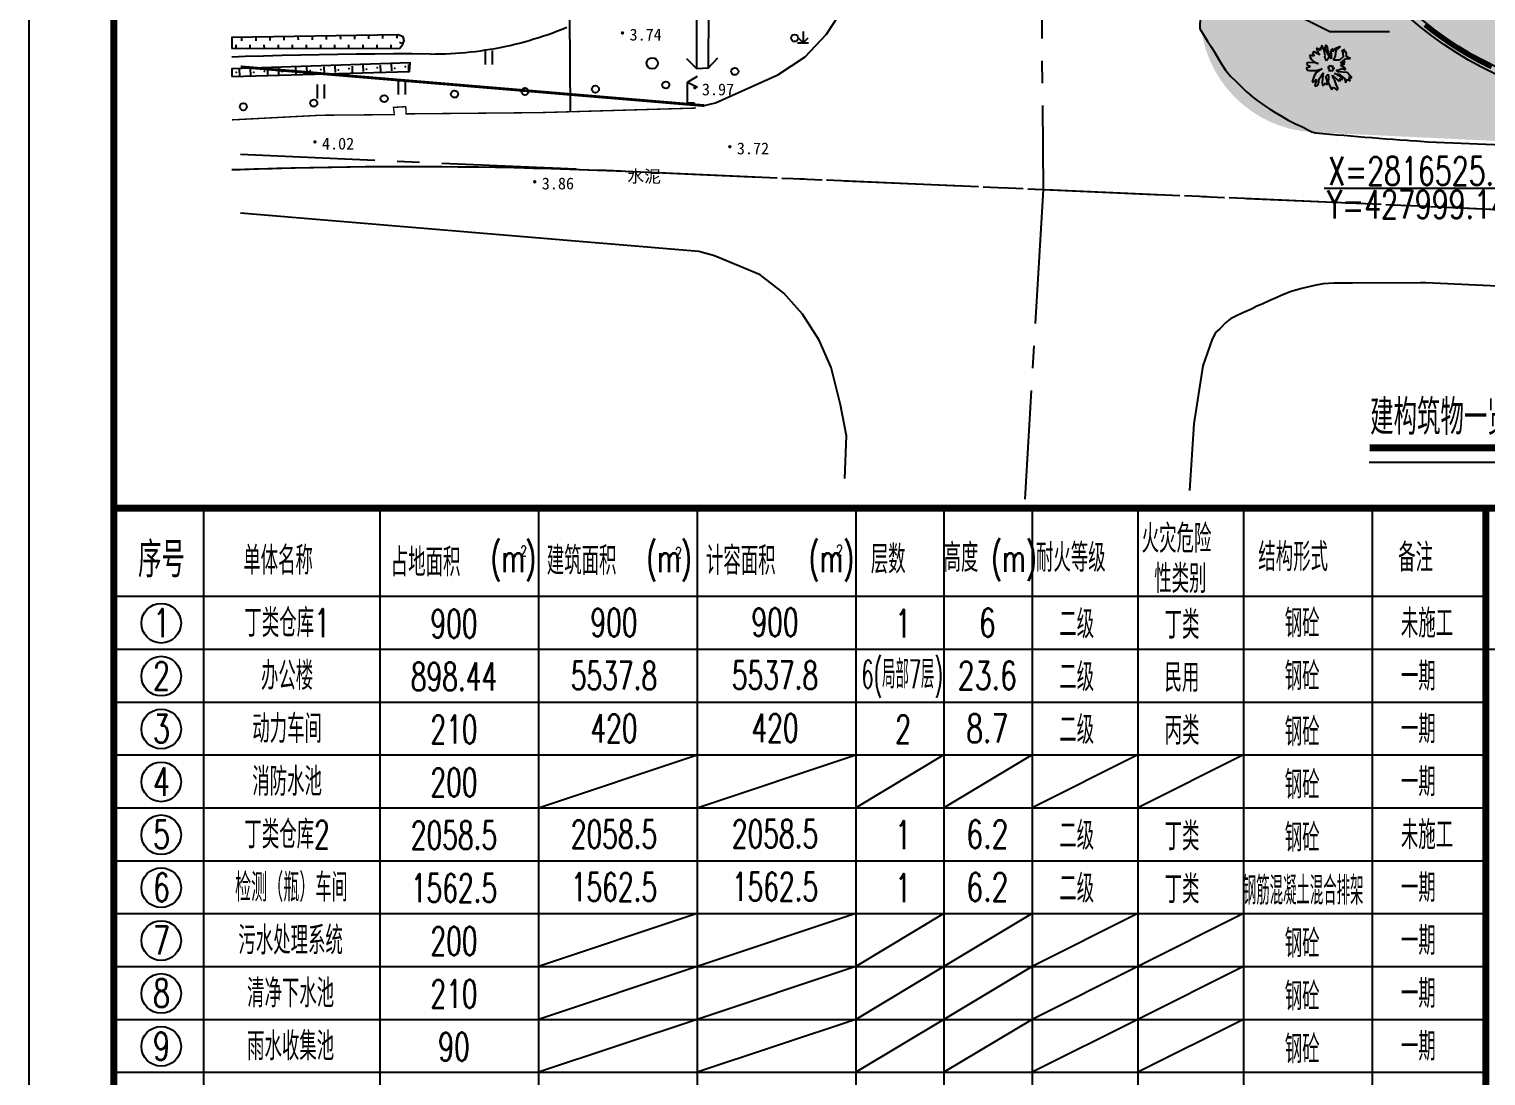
# Model space of a CAD drawing. Header units: millimetres. Extents: x 397874 to 6871063, y -8 to 5775840.
# Drawn here: x 428904.9 to 429008.2, y 2812669.3 to 2812743.5 of the extents above; entities that cross this region are included whole.
import ezdxf
from ezdxf.enums import TextEntityAlignment as Align

# ---------------------------------------------------------------- set-up
doc = ezdxf.new("R2010")
doc.units = ezdxf.units.MM
doc.header["$LTSCALE"] = 1000
for name, pattern in [('2', [0]), ('ACAD_ISO10W100', [18, 12, -3, 0, -3]), ('CENTER2', [28.575000000000003, 19.05, -3.175, 3.175, -3.175]), ('CONTINOUS', [0])]:
    doc.linetypes.add(name, pattern=pattern)
doc.layers.add('FRAME', color=3, linetype='Continuous', lineweight=18)
for name, color, linetype in [('GRASST', 62, 'Continuous'), ('PUB_TEXT', 7, 'Continuous'), ('T1', 92, 'Continuous'), ('交通注记', 220, 'Continuous'), ('交通点', 220, 'Continuous'), ('交通线', 220, 'Continuous'), ('坐标层', 7, 'Continuous'), ('居民地线', 2, 'Continuous'), ('植被线', 3, 'Continuous'), ('植被面', 3, 'Continuous'), ('水系线', 5, 'Continuous'), ('规划路中心线（FQ）', 2, 'Continuous'), ('规划路边线（FQ）', 7, 'Continuous'), ('高程点', 31, 'Continuous')]:
    doc.layers.add(name, color=color, linetype=linetype)
doc.styles.add('DIM', font='txt')
doc.styles.add('DMHT', font='simhei.ttf')
doc.styles.add('dxfs', font='txt.shx', dxfattribs={"width": 0.7, "bigfont": 'dxfs.shx'})
doc.styles.add('JTHT', font='simhei.ttf')
doc.linetypes.add('DianXian2', pattern='A,0,[149,SSAAA.SHX,S=0.075,R=0,X=0,Y=0],-1.6', length=1.6)

# ---------------------------------------------------------------- blocks, each defined once
blk = doc.blocks.new('456300')
at = {"color": 0, "linetype": 'Continuous', "lineweight": -3, "flags": 128}
for points in [[(0, 3), (1.4, 3.85)], [(0, 0), (0, 3)], [(0, 3), (1.4, 2.3)], [(1, 0), (0, 0)]]:
    blk.add_lwpolyline(points, dxfattribs=at)
blk = doc.blocks.new('4511020')
at = {"color": 0, "linetype": 'Continuous', "flags": 128}
blk.add_lwpolyline([(0, 0), (0, 2)], dxfattribs=at)
blk = doc.blocks.new('6450010')
at = {"color": 0, "linetype": 'Continuous', "flags": 128}
blk.add_lwpolyline([(0, 0), (0, -0.5)], dxfattribs=at)
blk = doc.blocks.new('6463010')
at = {"color": 0, "linetype": 'Continuous', "flags": 128}
blk.add_lwpolyline([(0, 0), (0, 1)], dxfattribs=at)
blk = doc.blocks.new('6463020')
at = {"linetype": '2'}
h = blk.add_hatch(color=0, dxfattribs=at)
edge = h.paths.add_edge_path(flags=0)
edge.add_arc((0, 0.5), 0.15, 0, 360)
blk = doc.blocks.new('831000')
at = {"linetype": '2'}
h = blk.add_hatch(color=0, dxfattribs=at)
edge = h.paths.add_edge_path(flags=0)
edge.add_arc((0, 0), 0.25, 0, 360)
blk = doc.blocks.new('954200')
at = {"color": 0, "linetype": 'Continuous', "lineweight": -3, "flags": 128}
for points in [[(-0.8, 0), (0.8, 0)], [(-0.707, 0.707), (0, 0)], [(0, 1.6), (0, 0), (0.707, 0.707)]]:
    blk.add_lwpolyline(points, dxfattribs=at)
blk = doc.blocks.new('941100')
at = {"color": 0, "linetype": 'Continuous', "lineweight": -3, "flags": 128}
for points in [[(-0.5, 2), (-0.5, 0)], [(0.5, 2), (0.5, 0)]]:
    blk.add_lwpolyline(points, dxfattribs=at)
blk = doc.blocks.new('931300')
at = {"color": 0, "linetype": 'Continuous', "lineweight": -3}
blk.add_circle((0, 0), 0.8, dxfattribs=at)
blk = doc.blocks.new('9376010')
at = {"color": 0, "linetype": 'Continuous'}
blk.add_circle((0, 0), 0.5, dxfattribs=at)
blk = doc.blocks.new('LV-5-1')
at = {"layer": 'T1', "color": 92, "linetype": 'Continuous'}
for p, q in [((-0.7308173647420517, 0.9162209432700763), (-0.7008946885531202, 0.7332489283342198)), ((-0.5481239409793659, 0.8547040438532605), (-0.7308173647420517, 0.9162209432700763)), ((-0.516158262853935, 1.342288916692794), (-0.5471024400111162, 1.189982487740878)), ((-0.5471024400111162, 1.189982487740878), (-0.4865141778381599, 1.067877326151134)), ((-0.3945174198860428, 1.250477886189444), (-0.516158262853935, 1.342288916692794)), ((-0.4865141778381599, 1.067877326151134), (-0.4257401882164515, 1.006731881631865)), ((-0.4257401882164515, 1.006731881631865), (-0.2432324919024609, 0.8842552651445743)), ((-0.3035421629022323, 1.097800002340122), (-0.3945174198860428, 1.250477886189444)), ((-0.1817155924856593, 1.06694868890726), (-0.3035421629022323, 1.097800002340122)), ((-0.2112668137770299, 1.371840137984094), (-0.2423038546585872, 1.189053850497018)), ((-0.2423038546585872, 1.189053850497018), (-0.1817155924856593, 1.06694868890726)), ((-0.1504928241553216, 1.310694693464839), (-0.2112668137770299, 1.371840137984094)), ((0.0621232757962957, 1.066205779112181), (-0.1504928241553216, 1.310694693464839)), ((0.1833926638665844, 0.8524753144679948), (0.0621232757962957, 1.066205779112181)), ((0.3665504062512781, 0.9433577077273299), (0.2746465120235371, 0.7912370062243355)), ((0.4891198864629587, 1.156345262576565), (0.3665504062512781, 0.9433577077273299)), ((0.5808380532418482, 1.247506247009071), (0.4891198864629587, 1.156345262576565)), ((0.7027574873828257, 1.247134792111524), (0.5808380532418482, 1.247506247009071)), ((0.6716275827768783, 1.033868646089275), (0.7027574873828257, 1.247134792111524)), ((0.7019217138633564, 0.9728160652943956), (0.6716275827768783, 1.033868646089275)), ((0.8241197391774904, 1.063884186002511), (0.7019217138633564, 0.9728160652943956)), ((0.7925255159496061, 0.6982187473039687), (0.9458534458696874, 1.002553014034476)), ((0.9461320370428581, 1.09399258964028), (0.8241197391774904, 1.063884186002511)), ((0.9458534458696874, 1.002553014034476), (0.9461320370428581, 1.09399258964028)), ((-1.372751668469988, 0.3085739107771559), (-1.373123123367549, 0.1866544766361784)), ((-1.373123123367549, 0.1866544766361784), (-1.06841740173941, 0.1552459808571314)), ((-1.189686789809755, 0.3689764455013176), (-1.372751668469988, 0.3085739107771559)), ((-1.219609465998673, 0.551948460437174), (-1.098061486755171, 0.4296575713986499)), ((-0.9757705977166609, 0.5512055506420808), (-1.219609465998673, 0.551948460437174)), ((-1.098061486755171, 0.4296575713986499), (-1.189686789809755, 0.3689764455013176)), ((-1.06841740173941, 0.1552459808571314), (-0.7638045438357324, 0.0933576265427831)), ((-0.7320245931590819, 0.5199827823118142), (-0.9757705977166609, 0.5512055506420808)), ((-0.6706005574666563, 0.6721963475391988), (-0.8230927138672683, 0.6421808076259623)), ((-0.8230927138672683, 0.6421808076259623), (-0.7623187242455458, 0.5810353631066931)), ((-0.4590988222076788, 0.0619491307636082), (-0.764175998733279, -0.0285618075981944)), ((-0.7638045438357324, 0.0933576265427831), (-0.6417922459703789, 0.1234660301804098)), ((-0.7623187242455458, 0.5810353631066931), (-0.57962530048286, 0.5195184636898915)), ((-0.4886500434990637, 0.3668405798404279), (-0.7320245931590819, 0.5199827823118142)), ((-0.7008946885531202, 0.7332489283342198), (-0.6706005574666563, 0.6721963475391988)), ((-0.6417922459703789, 0.1234660301804098), (-0.4590988222076788, 0.0619491307636082)), ((-0.57962530048286, 0.5195184636898915), (-0.3359721596496001, 0.4578158368243095)), ((-0.3048422550436527, 0.6710819828465588), (-0.5481239409793659, 0.8547040438532605)), ((-0.2755696249254243, 0.2747509581640628), (-0.4886500434990637, 0.3668405798404279)), ((-0.3359721596496001, 0.4578158368243095), (-0.2755696249254243, 0.2747509581640628)), ((-0.0615605691080248, 0.4874599218399993), (-0.3048422550436527, 0.6710819828465588)), ((-0.2459255399096634, 0.0003393676224022), (-0.2155385450988092, -0.0302333546371472)), ((-0.1544859643039302, 6.07764492457e-05), (-0.2459255399096634, 0.0003393676224022)), ((-0.2432324919024609, 0.8842552651445743), (-0.0615605691080248, 0.4874599218399993)), ((-0.1542073731307738, 0.0915003520550499), (-0.1544859643039302, 6.07764492457e-05)), ((-0.0322879389897963, 0.0911288971575033), (-0.1542073731307738, 0.0915003520550499)), ((0.0284860506319262, 0.0299834526382483), (-0.0322879389897963, 0.0911288971575033)), ((0.0896314951511812, 0.0907574422599566), (0.0284860506319262, 0.0299834526382483)), ((0.0588730454427804, -0.0005892696214573), (0.0896314951511812, 0.0907574422599566)), ((0.2746465120235371, 0.7912370062243355), (0.1820925717251782, 0.4257572949744173)), ((0.1820925717251782, 0.4257572949744173), (0.1825568903471009, 0.5781565876507102)), ((0.1825568903471009, 0.5781565876507102), (0.1833926638665844, 0.8524753144679948)), ((0.5784235964078022, 0.4550299250927168), (0.7925255159496061, 0.6982187473039687)), ((0.6702346269110819, 0.5766707680605379), (0.5784235964078022, 0.4550299250927168)), ((0.883872227830949, 0.6674602975954826), (0.6702346269110819, 0.5766707680605379)), ((1.005884525696331, 0.6975687012332656), (0.883872227830949, 0.6674602975954826)), ((1.004120114932988, 0.1184513890635372), (1.187370721042072, 0.2398136408582019)), ((1.126132412798412, 0.148559792701306), (1.004120114932988, 0.1184513890635372)), ((1.249723393978343, 0.6968257914381724), (1.005884525696331, 0.6975687012332656)), ((1.24805184693939, 0.1481883378037594), (1.126132412798412, 0.148559792701306)), ((1.127061050042272, 0.453358378053764), (1.188299358285917, 0.5446122262106456)), ((1.309940201253738, 0.4528011957074369), (1.127061050042272, 0.453358378053764)), ((1.187370721042072, 0.2398136408582019), (1.34004860489145, 0.3307888978420692)), ((1.188299358285917, 0.5446122262106456), (1.280017525064821, 0.6357732106432934)), ((1.216921942333443, -0.0650778082186321), (1.461225129237334, 0.0865785746625676)), ((1.339398558820733, 0.1174298880952875), (1.24805184693939, 0.1481883378037594)), ((1.280017525064821, 0.6357732106432934), (1.249723393978343, 0.6968257914381724)), ((1.340420059788983, 0.4527083319830467), (1.309940201253738, 0.4528011957074369)), ((1.461225129237334, 0.0865785746625676), (1.339398558820733, 0.1174298880952875)), ((1.34004860489145, 0.3307888978420692), (1.340420059788983, 0.4527083319830467)), ((-1.131698711919569, -0.6065647550752828), (-1.314856454304248, -0.69744714833476)), ((-1.314856454304248, -0.69744714833476), (-1.071203313471003, -0.759149775200342)), ((-1.283447958525144, -0.3927414267067064), (-1.131698711919569, -0.6065647550752828)), ((-1.100754534762387, -0.454258326123508), (-1.283447958525144, -0.3927414267067064)), ((-1.071203313471003, -0.759149775200342), (-1.193494202509598, -0.8806977544437729)), ((-1.193494202509598, -0.8806977544437729), (-0.7664975918429491, -0.7905582709793748)), ((-0.97883510062141, -0.4546297810210547), (-1.100754534762387, -0.454258326123508)), ((-0.856079892960949, -0.1806825091013309), (-1.008943504259094, -0.332617483155687)), ((-1.008943504259094, -0.332617483155687), (-0.7650117722527625, -0.3028805344154648)), ((-0.9472408773935115, -0.0889643423225124), (-1.008572049361561, -0.2106980490147095)), ((-1.008572049361561, -0.2106980490147095), (-0.856079892960949, -0.1806825091013309)), ((-0.6126124795765406, -0.3033448530374017), (-0.97883510062141, -0.4546297810210547)), ((-0.764175998733279, -0.0285618075981944), (-0.9472408773935115, -0.0889643423225124)), ((-0.7664975918429491, -0.7905582709793748), (-0.4603060506246948, -0.3342890301946539)), ((-0.7650117722527625, -0.3028805344154648), (-0.4290832822943571, -0.0905430256370749)), ((-0.4290832822943571, -0.0905430256370749), (-0.6126124795765406, -0.3033448530374017)), ((-0.4002749707979945, -0.6392733429958639), (-0.5836184406314828, -0.7911154533257019)), ((-0.5836184406314828, -0.7911154533257019), (-0.4922717287501257, -0.8218739030341737)), ((-0.4922717287501257, -0.8218739030341737), (-0.1870088247756883, -0.6704032476017403)), ((-0.4603060506246948, -0.3342890301946539), (-0.3077210304996356, -0.2737936317460878)), ((-0.369052202467671, -0.3955273384382991), (-0.4002749707979945, -0.6392733429958639)), ((-0.3077210304996356, -0.2737936317460878), (-0.369052202467671, -0.3955273384382991)), ((-0.1870088247756883, -0.6704032476017403), (-0.3092997138141982, -0.7919512268451712)), ((-0.3092997138141982, -0.7919512268451712), (-0.1566218299648199, -0.700975969861446)), ((-0.1566218299648199, -0.700975969861446), (-0.2488043153656463, -0.9445362469702445)), ((-0.2488043153656463, -0.9445362469702445), (-0.1569004211379763, -0.792415545467108)), ((-0.2155385450988092, -0.0302333546371472), (-0.2159099999963559, -0.1521527887782668)), ((-0.2159099999963559, -0.1521527887782668), (-0.1548574192014769, -0.1218586576917318)), ((-0.1569004211379763, -0.792415545467108), (-0.1271634723978252, -1.036347277473595)), ((-0.1548574192014769, -0.1218586576917318), (-0.1552288740990235, -0.2437780918327093)), ((-0.1552288740990235, -0.2437780918327093), (-0.1244704243906227, -0.1524313799514374)), ((-0.1271634723978252, -1.036347277473595), (-0.065275118083477, -0.7317344195697757)), ((-0.1244704243906227, -0.1524313799514374), (0.0276502771124427, -0.2443352741790221)), ((-0.065275118083477, -0.7317344195697757), (-0.0055226294300041, -1.128158307976804)), ((-0.0331237125092798, -0.1831898296597672), (0.0888885853561021, -0.1530814260221405)), ((0.0276502771124427, -0.2443352741790221), (-0.0331237125092798, -0.1831898296597672)), ((0.0585015905452337, -0.1225087037624348), (0.1502197573241233, -0.0313477193297871)), ((0.0888885853561021, -0.1530814260221405), (0.0585015905452337, -0.1225087037624348)), ((0.1502197573241233, -0.0313477193297871), (0.0588730454427804, -0.0005892696214573)), ((0.1175111694035991, -0.7627714604514182), (0.301318957858939, -0.4585300574452873)), ((0.1775422492302283, -1.067755773252628), (0.1175111694035991, -0.7627714604514182)), ((0.301318957858939, -0.4585300574452873), (0.4530682044645289, -0.6723533858138637)), ((0.4530682044645289, -0.6723533858138637), (0.7267368852110252, -0.8865481690801289)), ((0.4539968417084026, -0.36755480046142), (1.002355704169645, -0.4606659231061769)), ((0.6973713913684207, -0.5206970029328062), (0.4539968417084026, -0.36755480046142)), ((0.6065818618333907, -0.3070594020128539), (0.4854053374874923, -0.0628490788333522)), ((0.4854053374874923, -0.0628490788333522), (0.6682844886989585, -0.0634062611796793)), ((1.155126451743484, -0.3392108075871363), (0.6065818618333907, -0.3070594020128539)), ((0.6682844886989585, -0.0634062611796793), (0.7596312005803156, -0.0941647108881511)), ((0.910544673666351, -0.582306766073998), (0.6973713913684207, -0.5206970029328062)), ((0.7267368852110252, -0.8865481690801289), (0.8170620961241184, -1.252585062676218)), ((0.7578667898169726, -0.6732820230577232), (0.9404673498552825, -0.7652787810098545)), ((0.8485634556276125, -0.9173994825129768), (0.7578667898169726, -0.6732820230577232)), ((0.7596312005803156, -0.0941647108881511), (0.820405190202024, -0.1553101554074061)), ((0.820405190202024, -0.1553101554074061), (1.094445325846067, -0.2475855045325517)), ((0.9404673498552825, -0.7652787810098545), (0.910544673666351, -0.582306766073998)), ((1.002355704169645, -0.4606659231061769), (1.215436122743256, -0.5527555447825421)), ((1.094445325846067, -0.2475855045325517), (1.277231613333228, -0.27862254541418)), ((1.154847860570314, -0.4306503831927984), (1.276860158435682, -0.4005419795551717)), ((1.368021142868258, -0.4922601463339902), (1.154847860570314, -0.4306503831927984)), ((1.276860158435682, -0.4005419795551717), (1.155126451743484, -0.3392108075871363)), ((1.215436122743256, -0.5527555447825421), (1.368021142868258, -0.4922601463339902)), ((1.33884137647442, -0.0654492631161787), (1.216921942333443, -0.0650778082186321)), ((1.247216073419906, -0.126130389013511), (1.33884137647442, -0.0654492631161787)), ((1.369135507560884, -0.1265018439110577), (1.247216073419906, -0.126130389013511)), ((1.277231613333228, -0.27862254541418), (1.460110764544694, -0.279179727760507)), ((1.277603068230775, -0.1567031112732025), (1.369135507560884, -0.1265018439110577)), ((1.399522502371752, -0.1570745661707491), (1.277603068230775, -0.1567031112732025)), ((1.338469921576873, -0.1873686972571562), (1.399522502371752, -0.1570745661707491)), ((1.460110764544694, -0.279179727760507), (1.338469921576873, -0.1873686972571562)), ((-0.0055226294300041, -1.128158307976804), (-0.1282778370904651, -1.402105579896528)), ((-0.1282778370904651, -1.402105579896528), (0.0855454912781823, -1.250356333290938)), ((0.0855454912781823, -1.250356333290938), (0.268146051316478, -1.342353091243069)), ((0.3906226678038536, -1.15984539492915), (0.1775422492302283, -1.067755773252628)), ((0.268146051316478, -1.342353091243069), (0.573037500393383, -1.312801869951613)), ((0.3902512129063069, -1.281764829070127), (0.5734089552909438, -1.190882435810636)), ((0.573037500393383, -1.312801869951613), (0.3902512129063069, -1.281764829070127)), ((0.5734089552909438, -1.190882435810636), (0.3906226678038536, -1.15984539492915)), ((0.8170620961241184, -1.252585062676218), (0.8485634556276125, -0.9173994825129768))]:
    blk.add_line(p, q, dxfattribs=at)
at = {"layer": 'T1', "color": 92, "linetype": 'Continuous', "style": 'DIM', "flags": 1}
for tag in ['YVALUE', 'XVALUE']:
    blk.add_attdef(tag, (0.0284860506319262, 0.0299834526382483), '', height=2e-05, rotation=359.825436098794, dxfattribs=at)
blk = doc.blocks.new('a1-25')
at = {"layer": 'FRAME', "lineweight": 18}
for p, q in [((432556.6497665268, 2815900.961964774), (432556.6497665268, 2815059.961964774)), ((432566.6497665268, 2815875.961964774), (432566.6497665268, 2815069.961964774))]:
    blk.add_line(p, q, dxfattribs=at)

msp = doc.modelspace()

# ---------------------------------------------------------------- hatches: boundary and pattern name
at = {"linetype": 'CONTINOUS'}
h = msp.add_hatch(dxfattribs=at)
h.set_pattern_fill('GRASS', color=3, scale=0.05400000000000001, angle=4.102915539087937e-11, style=0)
h.set_pattern_definition([(90, (428986.6435814556, 2812723.687127263), (-0.9698670000006944, 0.9698669999993059), [0.257175, -1.682559]), (45.00000000004098, (428986.6435814556, 2812723.687127263), (-0.9698676610761627, 0.9698676610747745), [0.257175, -1.114425]), (135.0000000000411, (428986.6435814556, 2812723.687127263), (-0.9698676610747745, -0.9698676610761627), [0.257175, -1.114425])])
edge = h.paths.add_edge_path()
edge.add_line((428996.5340162001, 2812984.894311839), (429007.7505203885, 2812986.572332765))
edge.add_arc((428245.5004267226, 2812967.567925284), 762.4869656571109, 0.2336791067045283, 1.428201607522908, ccw=False)
edge.add_line((429007.9810508167, 2812970.67769673), (429010.3926568062, 2812757.702723823))
edge.add_arc((429028.3916748471, 2812757.890738543), 17.99999999949577, 180.5984803246318, 268.1596675650175)
edge.add_line((429027.8136167689, 2812739.900022915), (429168.8104670618, 2812735.369665698))
edge.add_arc((429182.6395267767, 2812620.5617707), 115.6377777654213, 87.64632188930659, 96.86840990815591, ccw=False)
edge.add_line((429187.3885251358, 2812736.101991667), (429187.3909169407, 2812858.041225319))
edge.add_arc((425829.0373351499, 2812780.794741018), 3359.241848939383, 1.317644837385991, 1.469011999955537)
edge.add_line((429187.1751235002, 2812866.913229863), (429187.0315445493, 2812877.851964131))
edge.add_line((429187.0315445493, 2812877.851964131), (429191.3913752966, 2812878.101908972))
edge.add_line((429191.3913752967, 2812878.101908972), (429191.3948480924, 2812730.730573097))
edge.add_line((429191.394848092, 2812730.730573097), (429255.2584931663, 2812727.933340749))
edge.add_line((429255.2584931664, 2812727.933340749), (429255.2584931664, 2812723.687127263))
edge.add_line((429255.2584931664, 2812723.687127263), (429168.3849883561, 2812728.376376006))
edge.add_line((429168.3849883559, 2812728.376376006), (429129.359588356, 2812730.109876006))
edge.add_line((429129.3595883562, 2812730.109876006), (429091.5180883561, 2812731.731376007))
edge.add_line((429091.5180883561, 2812731.731376007), (429068.6550383561, 2812732.740376006))
edge.add_line((429068.6550383563, 2812732.740376006), (428995.9638605184, 2812736.192982226))
edge.add_arc((428996.3650182923, 2812744.638958753), 8.455498037436657, 181.284425770136, 267.2806712726182, ccw=False)
edge.add_line((428987.9116447894, 2812744.449423851), (428988.4926022603, 2812805.439615662))
edge.add_line((428988.4926022603, 2812805.439615662), (428987.7584499301, 2812883.630166006))
edge.add_line((428987.7584499302, 2812883.630166006), (428987.2482114521, 2812934.770531804))
edge.add_line((428987.2482114518, 2812934.770531804), (428986.7619213699, 2812983.746941416))
edge.add_line((428986.7619213702, 2812983.746941416), (428996.5340161999, 2812984.894311839))

# ---------------------------------------------------------------- linework, layer by layer
at = {"color": 3, "linetype": 'CONTINOUS'}
for p, q in [((428992.9314511144, 2812745.410412609), (428997.1138967038, 2812743.336134091)), ((428997.1138967038, 2812743.336134091), (429001.3413129761, 2812743.336134091)), ((428952.2360265935, 2812680.798093133), (428940.9860396804, 2812677.048053863)), ((428963.4860265907, 2812680.798132403), (428952.2360396837, 2812677.048093133)), ((428969.7360265935, 2812680.79815422), (428963.4860396804, 2812677.048132403)), ((428975.9860265907, 2812680.798176036), (428969.7360396837, 2812677.04815422)), ((428983.486026593, 2812680.798202217), (428975.9860396804, 2812677.048176036)), ((428990.9860265935, 2812680.798228396), (428983.4860396832, 2812677.048202217)), ((428952.2360396832, 2812677.048093133), (428940.9860527702, 2812673.298053863)), ((428963.4860396804, 2812677.048132403), (428952.2360527734, 2812673.298093133)), ((428969.7360396837, 2812677.04815422), (428963.4860527702, 2812673.298132403)), ((428975.9860396804, 2812677.048176036), (428969.7360527734, 2812673.29815422)), ((428983.4860396832, 2812677.048202217), (428975.9860527702, 2812673.298176036)), ((428990.9860396837, 2812677.048228396), (428983.4860527734, 2812673.298202216)), ((428952.2360527734, 2812673.298093134), (428940.9860658604, 2812669.548053863)), ((428963.4860527706, 2812673.298132403), (428952.2360658636, 2812669.548093133)), ((428969.7360527734, 2812673.29815422), (428963.4860658604, 2812669.548132403)), ((428975.9860527706, 2812673.298176037), (428969.7360658636, 2812669.54815422)), ((428983.4860527734, 2812673.298202217), (428975.9860658604, 2812669.548176036)), ((428990.9860527734, 2812673.298228397), (428983.4860658636, 2812669.548202217))]:
    msp.add_line(p, q, dxfattribs=at)
for p, q in [((428910.8609248274, 2812709.547622989), (429004.1723433835, 2812709.547815888)), ((428917.2359393258, 2812709.547637821), (428917.2361705778, 2812643.297622979)), ((428929.7359393258, 2812709.547680197), (428929.7361705783, 2812643.297622979)), ((428940.9859393258, 2812709.547718335), (428940.9861705783, 2812643.297622979)), ((428952.2359393258, 2812709.547756473), (428952.2361705853, 2812643.297622979)), ((428963.4859393253, 2812709.547794612), (428963.4861705783, 2812643.297622979)), ((428969.7359393258, 2812709.547815799), (428969.7361705857, 2812643.297622979)), ((428975.9859393253, 2812709.547836987), (428975.9861705787, 2812643.297622979)), ((428983.4859393258, 2812709.547862413), (428983.4861705857, 2812643.29762298)), ((428990.9859393258, 2812709.547887838), (428990.9861705857, 2812643.29762298)), ((429000.1054521794, 2812709.547922371), (429000.1056834394, 2812643.29762298)), ((429008.1723433835, 2812709.547829448), (429101.4837619397, 2812709.548022348)), ((428910.8609466436, 2812703.297622989), (429008.1723433835, 2812703.29796267)), ((428910.8609597334, 2812699.54762299), (429008.1723433835, 2812699.54796267)), ((429008.1723564737, 2812699.548169129), (429103.4835568662, 2812699.548501828)), ((428910.8609728231, 2812695.797622989), (429008.1723433835, 2812695.79796267)), ((428910.8609859128, 2812692.047622989), (429008.1723433835, 2812692.04796267)), ((428940.9860004112, 2812688.298053863), (428952.2359873224, 2812692.048093133)), ((428952.2360004126, 2812688.298093133), (428963.4859873215, 2812692.048132402)), ((428969.7359873224, 2812692.048154219), (428963.4860004112, 2812688.298132403)), ((428975.9859873215, 2812692.048176036), (428969.7360004126, 2812688.298154219)), ((428983.4859873224, 2812692.048202216), (428975.9860004112, 2812688.298176036)), ((428990.9859873224, 2812692.048228396), (428983.4860004126, 2812688.298202216)), ((428910.8609990026, 2812688.29762299), (429008.1723433835, 2812688.29796267)), ((428910.8610120923, 2812684.54762299), (429008.1723433835, 2812684.54796267)), ((428910.8610251821, 2812680.797622989), (429008.1723433835, 2812680.79796267)), ((428910.8610382718, 2812677.047622989), (429008.1723433835, 2812677.04796267)), ((428910.8610513615, 2812673.297622989), (429008.1723433835, 2812673.29796267)), ((428910.8610644513, 2812669.547622989), (429008.1723433835, 2812669.54796267))]:
    msp.add_line(p, q)
msp.add_lwpolyline([(429261.258493166, 2813099.897622979), (429261.2584931664, 2812595.29762298), (428904.8584931665, 2812595.297622979), (428904.858493166, 2813099.897622979)], close=True)
at = {"color": 3, "linetype": 'CONTINOUS', "const_width": 0.5}
msp.add_lwpolyline([(428910.8584931763, 2812601.297622979), (429255.2584931762, 2812601.29762298), (429255.2584931762, 2813084.89762298), (428910.8584931763, 2813084.897622979), (428910.8584931768, 2812601.297622979)], dxfattribs=at)
at = {"color": 1, "linetype": 'CENTER2', "ltscale": 0.0005, "flags": 128}
for points in [[(428973.8369520674, 2813038.114520579), (428976.7798026637, 2812732.140574326)], [(428973.8369520674, 2813038.114520579), (428976.7798026637, 2812732.140574326)], [(428973.8369520674, 2813038.114520579), (428976.7798026637, 2812732.140574326)], [(428973.8369520674, 2813038.114520579), (428976.7798026637, 2812732.140574326)], [(428919.8584931665, 2812734.637231082), (429255.2584931664, 2812719.92606436)], [(428947.1467342335, 2812733.4403263), (429255.2584931664, 2812719.92606436)]]:
    msp.add_lwpolyline(points, dxfattribs=at)
at = {"color": 1, "linetype": 'CONTINOUS', "const_width": 0.3}
msp.add_lwpolyline([(429008.5773903048, 2812740.800754868), (429008.2624063524, 2812740.956144392), (429007.9496365599, 2812741.1159438), (429007.63914266, 2812741.28012155), (429007.3309859452, 2812741.448645234), (429007.0252272352, 2812741.621481593), (429006.7219268871, 2812741.798596504), (429006.4211447644, 2812741.979955014), (429006.12294024, 2812742.165521323), (429005.8273721724, 2812742.355258803), (429005.5344989053, 2812742.549130001), (429005.2443782412, 2812742.747096654), (429004.9570674528, 2812742.949119681), (429004.6726232474, 2812743.15515921), (429004.3911017715, 2812743.365174569), (429004.112558593, 2812743.579124306), (429003.8370486894, 2812743.79696619)], dxfattribs=at)
msp.add_lwpolyline([(429008.5773903048, 2812740.800754868), (429008.2624063524, 2812740.956144392), (429007.9496365599, 2812741.1159438), (429007.63914266, 2812741.28012155), (429007.3309859452, 2812741.448645234), (429007.0252272352, 2812741.621481593), (429006.7219268871, 2812741.798596504), (429006.4211447644, 2812741.979955014), (429006.12294024, 2812742.165521323), (429005.8273721724, 2812742.355258803), (429005.5344989053, 2812742.549130001), (429005.2443782412, 2812742.747096654), (429004.9570674528, 2812742.949119681), (429004.6726232474, 2812743.15515921), (429004.3911017715, 2812743.365174569), (429004.112558593, 2812743.579124306), (429003.8370486894, 2812743.79696619)], dxfattribs=at)
at = {"color": 1, "linetype": 'CENTER2', "ltscale": 0.0005}
for points in [[(428976.7798026637, 2812732.140574326), (428975.473375536, 2812710.183434338)], [(428976.7798026637, 2812732.140574326), (428975.5218770485, 2812710.998599975)]]:
    msp.add_lwpolyline(points, dxfattribs=at)
for points, const_width in [([(428999.9270197717, 2812713.821615322), (429015.6538673476, 2812713.821662608)], 0.5), ([(428910.8583894991, 2812643.297622979), (428910.8582646269, 2812709.547499548), (429008.1723433835, 2812709.547829448)], 0.48), ([(429008.1724682567, 2812643.29762298), (429008.1723433835, 2812709.547829448), (429105.4864221406, 2812709.548159349)], 0.48)]:
    msp.add_lwpolyline(points, dxfattribs=dict(const_width=const_width))
msp.add_lwpolyline([(428999.8982259505, 2812712.808949761), (429015.6801298712, 2812712.808997046)])
at = {"color": 0, "const_width": 0.5}
msp.add_lwpolyline([(429008.1723433835, 2812709.547815888), (429008.1723433835, 2812643.29762298)], dxfattribs=at)
at = {"layer": 'PUB_TEXT'}
for centre in [(428914.2250830061, 2812701.387314755), (428914.2250960958, 2812697.637314755), (428914.2251091856, 2812693.887314755), (428914.2251222753, 2812690.137314755), (428914.2251353655, 2812686.387314755), (428914.2251484557, 2812682.637314755), (428914.2251615454, 2812678.887314755), (428914.2251746352, 2812675.137314755), (428914.2251877254, 2812671.387314755)]:
    msp.add_circle(centre, 1.40625, dxfattribs=at)
at = {"layer": '交通线', "color": 151, "linetype": 'Continuous', "lineweight": -3, "ltscale": 0.5, "flags": 128}
for points, const_width in [([(428952.7419116236, 2812738.086292761), (428919.8584931665, 2812740.83497255)], 0.2), ([(428925.5353515437, 2812737.403095068), (428930.7613254697, 2812737.447916368), (428930.6993405507, 2812737.958890887), (428931.5682959813, 2812738.010868055), (428931.5962826931, 2812737.499894322), (428941.101784145, 2812737.58866984), (428952.1515515437, 2812737.911095068)], 0.1), ([(428925.5353515437, 2812737.403095068), (428919.2363515436, 2812737.074440158)], 0.1)]:
    msp.add_lwpolyline(points, dxfattribs=dict(at, const_width=const_width))
msp.add_lwpolyline([(428953.0166338435, 2812740.752539168), (428952.2116515436, 2812740.696095068)], dxfattribs=at)
at = {"layer": '坐标层', "color": 0, "linetype": 'Continuous'}
msp.add_line((429012.9057259033, 2812732.201350668), (428996.7082622768, 2812732.201350668), dxfattribs=at)
at = {"layer": '居民地线', "color": 151, "linetype": 'Continuous', "lineweight": -3, "ltscale": 0.5, "flags": 128}
for points in [[(429180.4578255351, 2813015.36171623), (429191.6833792138, 2813015.36171623), (429191.6833792138, 2812730.502076107), (429015.9698483148, 2812738.204689663, -0.3431460869544576), (428994.243639397, 2812760.791181666, -0.3431460869544576)], [(429180.4578255351, 2813015.184760935), (429191.2833792134, 2813015.138057581), (429191.2833792134, 2812731.001575932), (429016.0074204491, 2812738.685007988, -0.3429245668939178), (428994.6414416628, 2812760.914635984)]]:
    msp.add_lwpolyline(points, format="xyb", dxfattribs=at)
at = {"layer": '植被线', "color": 151, "linetype": 'DianXian2', "lineweight": -3, "ltscale": 0.5, "flags": 128}
msp.add_lwpolyline([(428943.1867515435, 2812744.496095068), (428943.2350146538, 2812737.650916158)], dxfattribs=at)
at = {"layer": '水系线', "color": 151, "linetype": 'Continuous', "lineweight": -3, "ltscale": 0.5, "flags": 128}
for points in [[(428952.2116515436, 2812740.696095068), (428952.2914515436, 2812761.763095068)], [(428953.1258554738, 2812761.798194228), (428953.0166338435, 2812740.752539168)]]:
    msp.add_lwpolyline(points, dxfattribs=at)
for points in [[(428919.2363515436, 2812742.143036461), (428931.1584134446, 2812742.15765911), (428931.3641909338, 2812742.443533899), (428931.453219295, 2812742.710429488), (428931.375330253, 2812742.966206778), (428931.0409704521, 2812743.112012026), (428919.2363515436, 2812742.909044771)], [(428919.2363515436, 2812740.152619196), (428931.8403393133, 2812740.504730408), (428931.8823510651, 2812741.108697626), (428919.2363515436, 2812740.682088235)]]:
    msp.add_lwpolyline(points, close=True, dxfattribs=at)
at = {"layer": '规划路中心线（FQ）', "color": 2, "linetype": 'ACAD_ISO10W100', "ltscale": 0.5, "flags": 128}
for points in [[(428988.3500563982, 2812812.496776006), (428988.635148122, 2812798.382455318), (428988.398938356, 2812779.927876006), (428988.0744383563, 2812754.504876006), (428987.931538356, 2812745.380876007), (428987.8917512223, 2812743.517971695), (428988.1607227339, 2812743.084992265), (428988.4316939795, 2812742.654012569), (428988.7036653138, 2812742.22503305), (428988.9796365597, 2812741.800052555), (428989.2281392561, 2812741.344987856), (428989.4387020562, 2812740.995978897), (428989.696338356, 2812740.592876006), (428990.0825582962, 2812740.153134136), (428990.4744883575, 2812739.795141207), (428990.811457477, 2812739.434155299), (428991.1684257095, 2812739.095167351), (428991.2614175458, 2812739.013170275), (428991.6343854247, 2812738.691180728), (428992.0273524174, 2812738.391189585), (428992.4353189669, 2812738.107196757), (428992.8562848954, 2812737.836202863), (428993.2852506475, 2812737.574208437), (428993.7192163994, 2812737.317213566), (428994.1561819743, 2812737.063218075), (428994.6801054762, 2812736.800370926), (428995.224838356, 2812736.561876006), (428995.5443648561, 2812736.371684397), (428995.6847537961, 2812736.289040436), (428995.8276873161, 2812736.237739346), (428996.1000337205, 2812736.148225104), (428996.5990008102, 2812736.10621471), (428997.0969678112, 2812736.064204315), (428997.5949352565, 2812736.022193475), (428998.0929022576, 2812735.98018308), (428998.5918693473, 2812735.939172774), (428999.0898367926, 2812735.898162023), (428999.5888038822, 2812735.858151362), (429000.0867708833, 2812735.818141145), (429000.5847383281, 2812735.779130128), (429001.0837054183, 2812735.741119645), (429001.5816728631, 2812735.703108717), (429002.0806399528, 2812735.666097878), (429002.5796070429, 2812735.631087217), (429002.778594092, 2812735.617082863), (429003.2775616259, 2812735.582071758), (429004.0564870252, 2812735.528871405)], [(428952.7419116236, 2812738.086292761), (428953.5385383558, 2812738.286876006), (428957.9650383559, 2812740.267876006), (428959.8907727855, 2812741.536810104), (428961.4017032259, 2812743.152480026), (428962.2016383563, 2812744.373876006), (428962.8530506361, 2812745.696094076), (428963.3142966563, 2812747.314211226), (428963.606138356, 2812748.819876006), (428963.6683383561, 2812751.195876006), (428964.250638356, 2812765.820876006)], [(429004.0564870252, 2812735.528871405), (429056.6954383561, 2812733.268876006), (429080.614638356, 2812732.211876006), (429102.4215383562, 2812731.250876007), (429121.3064383562, 2812730.499876007), (429137.4127383563, 2812729.719876007), (429157.8271383559, 2812728.782876006), (429178.9428383564, 2812727.969876007), (429255.2584931664, 2812723.687127263)], [(428952.363442116, 2812727.737082046), (428919.8584931665, 2812730.454126088)], [(429255.2584931664, 2812714.056565134), (429180.6239383561, 2812717.689876006), (429166.0607383563, 2812718.480876007), (429154.5063383561, 2812719.031876007), (429139.9898383562, 2812719.515876006), (429126.0314383563, 2812720.335876007), (429110.2645383561, 2812720.947876006), (429087.5832383563, 2812721.863876007), (429062.792538356, 2812722.893876006), (429034.1375383562, 2812724.130876007), (429021.8270936306, 2812724.731273427), (429021.3281258787, 2812724.749285451), (429020.8281581937, 2812724.767297503), (429020.3281905344, 2812724.786309491), (429019.8292227862, 2812724.804321515), (429019.3292551269, 2812724.823333503), (429003.9172531064, 2812725.517949547)]]:
    msp.add_lwpolyline(points, dxfattribs=at)
at = {"layer": '规划路中心线（FQ）', "color": 2, "linetype": 'ACAD_ISO10W100', "ltscale": 0.5}
for points in [[(428947.1418474107, 2812733.412545362), (428945.8418907863, 2812733.467541729), (428944.5417225268, 2812733.517302128), (428943.2413782612, 2812733.562228581), (428941.9408759638, 2812733.602320467), (428940.640233608, 2812733.637577232), (428939.3394691688, 2812733.66799839), (428938.0386006255, 2812733.693583518), (428936.7376459562, 2812733.714332263), (428935.4366231444, 2812733.73024434), (428934.1355501702, 2812733.741319528), (428932.8344450183, 2812733.747557673), (428931.5333256652, 2812733.74895869), (428930.2322101006, 2812733.74552256), (428928.9311163039, 2812733.73724933), (428927.6300622583, 2812733.724139114), (428926.3290659473, 2812733.706192093), (428925.0281453487, 2812733.683408517), (428923.7273184462, 2812733.655788698), (428922.4266032171, 2812733.623333021), (428921.1260176403, 2812733.586041932), (428919.8255796884, 2812733.543915947), (428919.2363515436, 2812733.522635537)], [(428947.1418474163, 2812733.412545362), (428945.826182757, 2812733.468183149), (428944.5103015308, 2812733.518457666), (428943.1942404602, 2812733.563780698), (428941.8780181766, 2812733.604151607), (428940.5616533123, 2812733.63956982), (428939.2451645066, 2812733.670034835), (428937.9285703944, 2812733.69554622), (428936.6118896133, 2812733.716103614), (428935.2951408071, 2812733.731706729), (428933.9783426169, 2812733.742355341), (428932.6615136848, 2812733.7480493), (428931.344672652, 2812733.748788526), (428930.0278381635, 2812733.744573008), (428928.7110288595, 2812733.735402806), (428927.3942633835, 2812733.72127805), (428926.0775603764, 2812733.70219894), (428924.7609384786, 2812733.678165745), (428923.444416333, 2812733.649178808), (428922.1280125733, 2812733.615238536), (428920.8117458397, 2812733.576345412), (428919.4956347644, 2812733.532499985), (428919.2363515436, 2812733.522885336)], [(428962.7016986599, 2812711.648659666), (428962.8199969516, 2812714.670156125), (428962.4101877226, 2812716.865320716), (428961.7381662359, 2812719.521925871), (428960.895667485, 2812721.462204626), (428959.7013611142, 2812723.309773693), (428958.3841717653, 2812724.777101656), (428956.7085831468, 2812726.097696241), (428953.4744383562, 2812727.423876006), (428952.363442116, 2812727.737082046)], [(429003.9172531064, 2812725.517949547), (429003.5474383561, 2812725.523876006), (428998.7140383562, 2812725.507876006), (428997.4006745061, 2812725.502148386), (428996.6261533061, 2812725.440551846), (428996.0291878064, 2812725.328370406), (428995.1237233463, 2812725.116026976), (428994.3584856861, 2812724.911696507), (428993.8307383559, 2812724.687876007), (428993.3054585061, 2812724.445661896), (428992.8496101364, 2812724.256912186), (428992.3064353359, 2812724.012442716), (428991.9399166163, 2812723.857377106), (428991.5392686264, 2812723.642362686), (428990.9385383562, 2812723.402876006), (428990.4321446861, 2812723.162141556), (428990.0700701978, 2812722.968224126), (428989.7170850639, 2812722.679251863), (428989.4030964705, 2812722.353280927), (428989.3120998661, 2812722.262289129), (428989.0245383563, 2812722.029876006), (428988.7671154351, 2812721.536349786), (428988.096038356, 2812719.630876007), (428987.4620383563, 2812715.526876006), (428987.1627023458, 2812710.787285457)]]:
    msp.add_lwpolyline(points, dxfattribs=at)
at = {"layer": '规划路边线（FQ）', "color": 7, "linetype": 'Continuous', "ltscale": 0.5, "flags": 128}
msp.add_lwpolyline([(428933.3353200192, 2812741.745024346), (428933.6890257411, 2812741.745598404), (428934.0426838174, 2812741.751593846), (428934.396221668, 2812741.762592423), (428934.7495685192, 2812741.778591934), (428935.1026536338, 2812741.799589176), (428935.455406324, 2812741.825579945), (428935.8077559764, 2812741.856559038), (428936.1596320528, 2812741.892520254), (428936.51096411, 2812741.933456392), (428936.8616818152, 2812741.97935926), (428937.2117149574, 2812742.030219667), (428937.5609934633, 2812742.086027431), (428937.9094474143, 2812742.14677138), (428938.2570070494, 2812742.212439354), (428938.6036027912, 2812742.283018206), (428938.9491652548, 2812742.358493807), (428939.2936252621, 2812742.43885105), (428939.6369138551, 2812742.524073846), (428939.9789623111, 2812742.614145133), (428940.3197021554, 2812742.709046882), (428940.6590651744, 2812742.808760093), (428940.9969834331, 2812742.913264806), (428941.3333892808, 2812743.022540099), (428941.6682153717, 2812743.136564096), (428942.0013946812, 2812743.255313972), (428942.3328605033, 2812743.378765952), (428942.6625464899, 2812743.506895324), (428942.9903866332, 2812743.639676436)], dxfattribs=at)
at = {"layer": '规划路边线（FQ）', "color": 7, "linetype": 'Continuous', "ltscale": 0.5}
msp.add_lwpolyline([(428933.3353200112, 2812741.745024346), (428932.0191778927, 2812741.748625735), (428930.7030311939, 2812741.746984958), (428929.3868994261, 2812741.740505276), (428928.0708003803, 2812741.729186778), (428926.7547518471, 2812741.713029617), (428925.4387716101, 2812741.692034014), (428924.1228774665, 2812741.666200248), (428922.8070871956, 2812741.63552867), (428921.4914185894, 2812741.600019697), (428920.1758894282, 2812741.559673806), (428919.2363515436, 2812741.527401226)], dxfattribs=at)

# ---------------------------------------------------------------- block references
at = {"color": 3, "linetype": 'CONTINOUS', "xscale": 0.6000000000000227, "yscale": 0.6000000000000227, "zscale": 0.6000000000000227}
msp.add_blockref('a1-25', (169370.8686344605, 1123559.32044393), dxfattribs=at)
at = {"layer": 'GRASST', "xscale": 1.154735999051131, "yscale": 1.154735999051131, "zscale": 1.154735999051131, "rotation": 120.0001998542545}
msp.add_blockref('LV-5-1', (428997.0924765239, 2812740.747895843), dxfattribs=at)
at = {"layer": '交通点', "color": 151, "xscale": 0.5, "yscale": 0.5}
msp.add_blockref('456300', (428951.5532745249, 2812738.254753287), dxfattribs=at)
at = {"layer": '交通线', "color": 151}
for p, xscale, yscale, rotation in [((428952.2116515436, 2812740.696095068), 0.5000000000264285, 0.5000000000264285, 45.64807669532729), ((428953.0166338435, 2812740.752539168), 0.499999999997877, 0.499999999997877, 316.2352723864777)]:
    msp.add_blockref('4511020', p, dxfattribs=dict(at, xscale=xscale, yscale=yscale, rotation=rotation))
at = {"layer": '植被线', "color": 151}
for p, xscale, yscale, rotation in [((428959.1498749433, 2812742.871712607), 0.5000000000046005, 0.5000000000046005, 50.9314843804141), ((428954.9070251253, 2812740.508733653), 0.4999999999548686, 0.4999999999548686, 15.80536167336929), ((428950.0124801514, 2812739.550267708), 0.5000000000304043, 0.5000000000304043, 7.182340920879597), ((428930.0363791385, 2812738.580919561), 0.5000000000277218, 0.5000000000277218, 3.673385017964956), ((428935.0276343194, 2812738.901361388), 0.5000000000277218, 0.5000000000277218, 3.673385017964956), ((428940.0254587606, 2812739.086636662), 0.4999999999820728, 0.4999999999820728, 1.891526102602989), ((428945.0242643594, 2812739.251724012), 0.4999999999820728, 0.4999999999820728, 1.891526102602989), ((428920.0503401561, 2812738.00032311), 0.5000000000206839, 0.5000000000206839, 3.02603504597718), ((428925.0448971633, 2812738.264352556), 0.5000000000206839, 0.5000000000206839, 3.02603504597718)]:
    msp.add_blockref('9376010', p, dxfattribs=dict(at, xscale=xscale, yscale=yscale, rotation=rotation))
at = {"layer": '植被面', "color": 151, "xscale": 0.5, "yscale": 0.5}
for name, p in [('954200', (428959.743722592, 2812742.542326353)), ('941100', (428937.4542716499, 2812740.989809109)), ('931300', (428949.0523732621, 2812741.084978133)), ('941100', (428931.2709173015, 2812738.863121806)), ('941100', (428925.541244729, 2812738.591981024))]:
    msp.add_blockref(name, p, dxfattribs=at)
at = {"layer": '水系线', "color": 151}
for name, p, xscale, yscale, rotation in [('6450010', (428919.9272672855, 2812742.920924296), 0.5000000000198503, 0.5000000000198503, 0.9850399761951325), ('6450010', (428920.9271195033, 2812742.93811564), 0.5000000000198503, 0.5000000000198503, 0.9850399761951325), ('6450010', (428921.9269717215, 2812742.955306983), 0.5000000000198503, 0.5000000000198503, 0.9850399761951325), ('6450010', (428922.9268239392, 2812742.972498327), 0.5000000000198503, 0.5000000000198503, 0.9850399761951325), ('6450010', (428923.9266761574, 2812742.989689671), 0.5000000000198503, 0.5000000000198503, 0.9850399761951325), ('6450010', (428924.9265283751, 2812743.006881014), 0.5000000000198503, 0.5000000000198503, 0.9850399761951325), ('6450010', (428925.9263805929, 2812743.024072358), 0.5000000000198503, 0.5000000000198503, 0.9850399761951325), ('6450010', (428926.9262328111, 2812743.041263702), 0.5000000000198503, 0.5000000000198503, 0.9850399761951325), ('6450010', (428927.9260850288, 2812743.058455046), 0.5000000000198503, 0.5000000000198503, 0.9850399761951325), ('6450010', (428928.925937247, 2812743.075646389), 0.5000000000198503, 0.5000000000198503, 0.9850399761951325), ('6450010', (428929.9257894647, 2812743.092837733), 0.5000000000198503, 0.5000000000198503, 0.9850399761951325), ('6450010', (428930.9256416829, 2812743.110029077), 0.5000000000198503, 0.5000000000198503, 0.9850399761951325), ('6450010', (428919.5394962942, 2812742.143408275), 0.5000000000038044, 0.5000000000038044, 180.070274019761), ('6450010', (428920.5394955422, 2812742.144634794), 0.5000000000038044, 0.5000000000038044, 180.070274019761), ('6450010', (428921.5394947897, 2812742.145861313), 0.5000000000038044, 0.5000000000038044, 180.070274019761), ('6450010', (428922.5394940376, 2812742.147087832), 0.5000000000038044, 0.5000000000038044, 180.070274019761), ('6450010', (428923.5394932856, 2812742.148314351), 0.5000000000038044, 0.5000000000038044, 180.070274019761), ('6450010', (428924.5394925335, 2812742.14954087), 0.5000000000038044, 0.5000000000038044, 180.070274019761), ('6450010', (428925.539491781, 2812742.15076739), 0.5000000000038044, 0.5000000000038044, 180.070274019761), ('6450010', (428926.539491029, 2812742.151993909), 0.5000000000038044, 0.5000000000038044, 180.070274019761), ('6450010', (428927.5394902769, 2812742.153220428), 0.5000000000038044, 0.5000000000038044, 180.070274019761), ('6450010', (428928.5394895244, 2812742.154446947), 0.5000000000038044, 0.5000000000038044, 180.070274019761), ('6450010', (428929.5394887724, 2812742.155673467), 0.5000000000038044, 0.5000000000038044, 180.070274019761), ('6450010', (428930.5394880204, 2812742.156899986), 0.5000000000038044, 0.5000000000038044, 180.070274019761), ('6450010', (428931.3733168137, 2812742.470892115), 0.4999999999058606, 0.4999999999058606, 251.5528345214259), ('6463010', (428920.5393194635, 2812740.726043507), 0.5000000000344882, 0.5000000000344882, 181.9321289397343), ('6463010', (428921.7991676023, 2812740.224215288), 0.5000000000005722, 0.5000000000005722, 1.600226856536954), ('6463010', (428922.538182402, 2812740.793474611), 0.5000000000344882, 0.5000000000344882, 181.9321289397343), ('6463010', (428923.7983876113, 2812740.280066483), 0.5000000000005722, 0.5000000000005722, 1.600226856536954), ('6463010', (428924.5370453405, 2812740.860905714), 0.5000000000344882, 0.5000000000344882, 181.9321289397343), ('6463020', (428925.5364768095, 2812740.894621266), 0.5000000000344882, 0.5000000000344882, 181.9321289397343), ('6463010', (428925.7976076202, 2812740.335917679), 0.5000000000005722, 0.5000000000005722, 1.600226856536954), ('6463010', (428926.5359082785, 2812740.928336817), 0.5000000000344882, 0.5000000000344882, 181.9321289397343), ('6463020', (428927.535339748, 2812740.962052369), 0.5000000000344882, 0.5000000000344882, 181.9321289397343), ('6463010', (428927.7968276292, 2812740.391768874), 0.5000000000005722, 0.5000000000005722, 1.600226856536954), ('6463010', (428928.534771217, 2812740.995767921), 0.5000000000344882, 0.5000000000344882, 181.9321289397343), ('6463020', (428928.7964376337, 2812740.419694471), 0.5000000000005722, 0.5000000000005722, 1.600226856536954), ('6463020', (428929.534202686, 2812741.029483472), 0.5000000000344882, 0.5000000000344882, 181.9321289397343), ('6463010', (428929.7960476382, 2812740.447620069), 0.5000000000005722, 0.5000000000005722, 1.600226856536954), ('6463010', (428930.5336341555, 2812741.063199024), 0.5000000000344882, 0.5000000000344882, 181.9321289397343), ('6463020', (428930.7956576427, 2812740.475545666), 0.5000000000005722, 0.5000000000005722, 1.600226856536954), ('6463020', (428931.5330656245, 2812741.096914575), 0.5000000000344882, 0.5000000000344882, 181.9321289397343), ('6463010', (428931.7952676471, 2812740.503471264), 0.5000000000005722, 0.5000000000005722, 1.600226856536954), ('6463020', (428919.5398879945, 2812740.692327956), 0.5000000000344882, 0.5000000000344882, 181.9321289397343), ('6463010', (428919.7999475934, 2812740.168364093), 0.5000000000005722, 0.5000000000005722, 1.600226856536954), ('6463020', (428920.7995575978, 2812740.196289691), 0.5000000000005722, 0.5000000000005722, 1.600226856536954), ('6463020', (428921.538750933, 2812740.759759059), 0.5000000000344882, 0.5000000000344882, 181.9321289397343), ('6463020', (428922.7987776068, 2812740.252140886), 0.5000000000005722, 0.5000000000005722, 1.600226856536954), ('6463020', (428923.537613871, 2812740.827190163), 0.5000000000344882, 0.5000000000344882, 181.9321289397343), ('6463020', (428924.7979976158, 2812740.307992081), 0.5000000000005722, 0.5000000000005722, 1.600226856536954), ('6463020', (428926.7972176247, 2812740.363843276), 0.5000000000005722, 0.5000000000005722, 1.600226856536954)]:
    msp.add_blockref(name, p, dxfattribs=dict(at, xscale=xscale, yscale=yscale, rotation=rotation))
at = {"layer": '高程点', "color": 151, "xscale": 0.5, "yscale": 0.5}
for p in [(428946.9387195543, 2812743.23978304, 3.74), (428925.1275896835, 2812735.513424518, 4.024), (428954.551604304, 2812735.171152511, 3.72)]:
    msp.add_blockref('831000', p, dxfattribs=at)
at = {"layer": '高程点', "color": 151, "xscale": 0.500000000003046, "yscale": 0.500000000003046, "rotation": 0.0001999965176113912}
for p in [(428952.0732473275, 2812739.353323248, 3.97), (428940.7173008616, 2812732.685199794, 3.86)]:
    msp.add_blockref('831000', p, dxfattribs=at)

# ---------------------------------------------------------------- texts
at = {"color": 0, "linetype": 'CONTINOUS', "ltscale": 10, "style": 'dxfs', "width": 0.7}
for s, p in [('X=2816525.826', (428996.9945364413, 2812732.449556506)), ('Y=427999.143', (428996.9002307937, 2812730.08139463))]:
    msp.add_text(s, height=2, dxfattribs=at).set_placement(p)
at = {"layer": 'PUB_TEXT', "color": 0, "linetype": 'CONTINOUS', "ltscale": 5, "style": 'dxfs'}
for s, height, width, p in [('建构筑物一览表', 2.5, 0.7, (428999.9651751197, 2812714.742715633)), ('火灾危险', 2, 0.65, (428983.7640512274, 2812706.383774642)), ('单体名称', 2, 0.65, (428920.0445538838, 2812704.833091756)), ('占地面积', 2, 0.65, (428930.5044216937, 2812704.705885218)), ('(m)', 2, 0.65, (428937.5785698579, 2812705.016267238)), ('2', 0.75, 0.7, (428939.7081944384, 2812706.140747985)), ('建筑面积', 2, 0.65, (428941.5691540758, 2812704.817902639)), ('(m)', 2, 0.65, (428948.6212479784, 2812705.016299239)), ('2', 0.75, 0.7, (428950.6884303358, 2812706.020830867)), ('计容面积', 2, 0.65, (428952.8589522345, 2812704.817934433)), ('(m)', 2, 0.65, (428960.1377160423, 2812705.016331033)), ('2', 0.75, 0.7, (428962.1012734766, 2812706.183750618)), ('层数', 2, 0.65, (428964.5510446718, 2812704.912954642)), ('高度', 2, 0.65, (428969.7093703714, 2812705.026049266)), ('(m)', 2, 0.65, (428973.0873813941, 2812705.029676702)), ('耐火等级', 2, 0.65, (428976.265585097, 2812705.030872308)), ('结构形式', 2, 0.65, (428992.0352058318, 2812705.077631365)), ('备注', 2, 0.65, (429001.9530617702, 2812705.036207352)), ('性类别', 2, 0.65, (428984.652908389, 2812703.538716602)), ('二级', 2, 0.65, (428977.9202155015, 2812700.321598998)), ('钢砼', 2, 0.65, (428993.9115549591, 2812700.372868749)), ('未施工', 2, 0.65, (429002.1443382963, 2812700.372868749)), ('丁类', 2, 0.65, (428985.3880247236, 2812700.27301027)), ('二级', 2, 0.65, (428977.9202285912, 2812696.571598999)), ('民用', 2, 0.65, (428985.3880378134, 2812696.52301027)), ('钢砼', 2, 0.65, (428993.9115680489, 2812696.622868749)), ('一期', 2, 0.65, (429002.144351386, 2812696.622868749)), ('二级', 2, 0.65, (428977.9202416809, 2812692.821598998)), ('丙类', 2, 0.65, (428985.3880509031, 2812692.773010269)), ('钢砼', 2, 0.65, (428993.9115811386, 2812692.677225737)), ('一期', 2, 0.65, (429002.1443644762, 2812692.872868749)), ('钢砼', 2, 0.65, (428993.9115942284, 2812688.927225737)), ('一期', 2, 0.65, (429002.1443775664, 2812689.122868749)), ('二级', 2, 0.65, (428977.9202678604, 2812685.321598999)), ('丁类', 2, 0.65, (428985.388077083, 2812685.27301027)), ('钢砼', 2, 0.65, (428993.9116073181, 2812685.177225737)), ('未施工', 2, 0.65, (429002.1443906566, 2812685.372868749)), ('二级', 2, 0.65, (428977.9202809506, 2812681.571599)), ('丁类', 2, 0.65, (428985.3880901728, 2812681.523010271)), ('钢筋混凝土混合排架', 2, 0.5, (428990.9378077737, 2812681.427225737)), ('一期', 2, 0.65, (429002.1444037468, 2812681.622868749)), ('钢砼', 2, 0.65, (428993.9116334985, 2812677.677225737)), ('一期', 2, 0.65, (429002.144416837, 2812677.872868749)), ('钢砼', 2, 0.65, (428993.9116465882, 2812673.927225737)), ('一期', 2, 0.65, (429002.1444299272, 2812674.122868749)), ('一期', 2, 0.65, (429002.144443017, 2812670.372868749)), ('钢砼', 2, 0.65, (428993.9116596784, 2812670.177225738))]:
    msp.add_text(s, height=height, dxfattribs=dict(at, width=width)).set_placement(p)
for s, height, width, p in [('序号', 2.5, 0.7, (428914.246727834, 2812706.024501958)), ('丁类仓库1', 2, 0.65, (428923.1543655945, 2812701.505862397)), ('1', 2, 0.7, (428914.2467318168, 2812701.404692417)), ('900', 2, 0.65, (428934.9892189582, 2812701.358496725)), ('900', 2, 0.65, (428946.3362902724, 2812701.434679949)), ('900', 2, 0.65, (428957.7583368095, 2812701.458338196)), ('1', 2, 0.65, (428966.8452347792, 2812701.371860807)), ('6', 2, 0.7, (428972.8155553415, 2812701.428737441)), ('2', 2, 0.7, (428914.2467449065, 2812697.654692417)), ('办公楼', 2, 0.65, (428923.1543786842, 2812697.755862397)), ('898.44', 2, 0.65, (428934.9892320479, 2812697.608496726)), ('5537.8', 2, 0.65, (428946.3363033622, 2812697.684679949)), ('5537.8', 2, 0.65, (428957.7583498992, 2812697.708338197)), ('6(局部7层)', 2, 0.5, (428966.7745972406, 2812697.621860808)), ('23.6', 2, 0.7, (428972.8155684313, 2812697.678737442)), ('3', 2, 0.7, (428914.2467579963, 2812693.904692417)), ('动力车间', 2, 0.65, (428923.154391774, 2812694.005862397)), ('210', 2, 0.65, (428934.9892451377, 2812693.858496725)), ('420', 2, 0.65, (428946.3363164519, 2812693.934679948)), ('420', 2, 0.65, (428957.7583629889, 2812693.958338196)), ('2', 2, 0.65, (428966.8452609591, 2812693.871860807)), ('8.7', 2, 0.7, (428972.815581521, 2812693.928737441)), ('4', 2, 0.7, (428914.2467710865, 2812690.154692417)), ('消防水池', 2, 0.65, (428923.1544048642, 2812690.255862396)), ('200', 2, 0.65, (428934.9892582274, 2812690.108496725)), ('5', 2, 0.7, (428914.2467841757, 2812686.404692417)), ('丁类仓库2', 2, 0.65, (428923.1544179539, 2812686.505862397)), ('2058.5', 2, 0.65, (428934.9892713176, 2812686.358496726)), ('2058.5', 2, 0.65, (428946.3363426314, 2812686.43467995)), ('2058.5', 2, 0.65, (428957.7583891684, 2812686.458338198)), ('1', 2, 0.65, (428966.8452871391, 2812686.371860808)), ('6.2', 2, 0.7, (428972.8156077005, 2812686.428737442)), ('检测（瓶）车间', 2, 0.6, (428923.4521327727, 2812682.755862397)), ('6', 2, 0.7, (428914.2467972664, 2812682.654692417)), ('1562.5', 2, 0.65, (428934.9892844073, 2812682.608496726)), ('1562.5', 2, 0.65, (428946.3363557216, 2812682.68467995)), ('1562.5', 2, 0.65, (428957.7584022586, 2812682.708338198)), ('1', 2, 0.65, (428966.8453002288, 2812682.621860809)), ('6.2', 2, 0.7, (428972.8156207907, 2812682.678737442)), ('7', 2, 0.7, (428914.2468103552, 2812678.904692417)), ('污水处理系统', 2, 0.65, (428923.4034613315, 2812679.005862397)), ('200', 2, 0.65, (428934.9892974976, 2812678.858496726)), ('8', 2, 0.7, (428914.2468234464, 2812675.154692417)), ('清净下水池', 2, 0.65, (428923.4034744217, 2812675.255862397)), ('210', 2, 0.65, (428934.9893105873, 2812675.108496726)), ('雨水收集池', 2, 0.65, (428923.4034875114, 2812671.505862397)), ('9', 2, 0.7, (428914.2468365366, 2812671.404692417)), ('90', 2, 0.65, (428934.9893236775, 2812671.358496726))]:
    msp.add_text(s, height=height, dxfattribs=dict(at, width=width)).set_placement(p, align=Align.MIDDLE)
at = {"layer": '交通注记', "color": 151, "style": 'JTHT'}
msp.add_text('水泥', height=0.875000000001, dxfattribs=at).set_placement((428948.4748749384, 2812733.07387598), align=Align.MIDDLE_CENTER)
at = {"layer": '高程点', "color": 151, "style": 'DMHT'}
for s, p in [('3.74', (428947.4387195543, 2812743.53898304, 3.74)), ('4.02', (428925.6275896835, 2812735.812624518, 4.024)), ('3.72', (428955.051604304, 2812735.47035251, 3.72))]:
    msp.add_text(s, height=0.840000000001, dxfattribs=at).set_placement(p, align=Align.TOP_LEFT)
for s, p in [('3.97', (428952.5732660913, 2812739.652524995, 3.97)), ('3.86', (428941.217319625, 2812732.984401542, 3.86))]:
    msp.add_text(s, height=0.840000000001, rotation=0.0001999964766336236, dxfattribs=at).set_placement(p, align=Align.TOP_LEFT)

doc.saveas('drawing.dxf')
